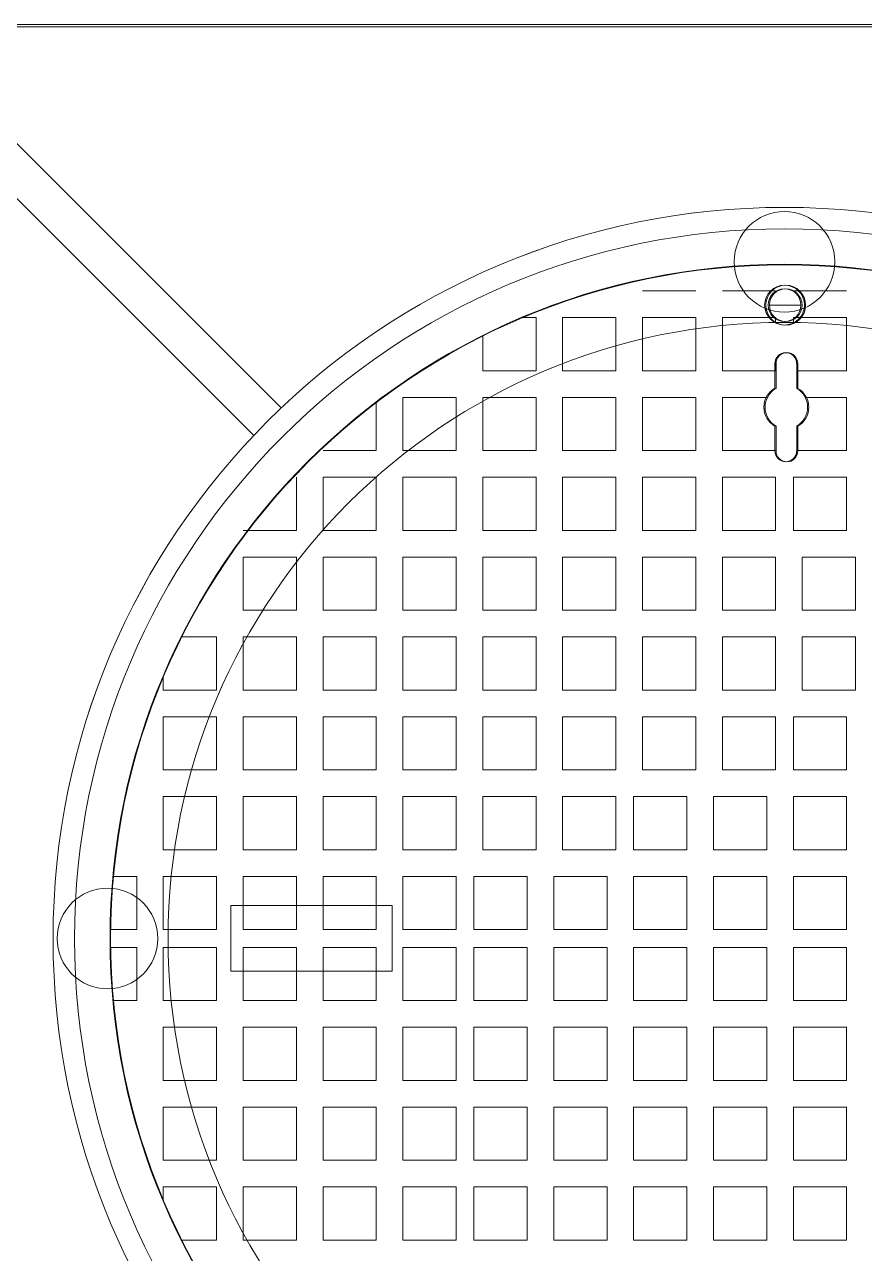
# Model space of a CAD drawing. Header units: millimetres. Extents: x -24439 to 198341, y -52871 to 149926.
# Drawn here: x 95417 to 95876, y 15565 to 16237 of the extents above; entities that cross this region are included whole.
import ezdxf

# ---------------------------------------------------------------- set-up
doc = ezdxf.new("R2010")
doc.units = ezdxf.units.MM
doc.layers.add('G-IMPT', color=8, linetype='Continuous', lineweight=9)
doc.layers.add('M-EQPM', color=50, linetype='Continuous', lineweight=9)

# ---------------------------------------------------------------- blocks, each defined once
blk = doc.blocks.new('TKTC_NAP THAM BE XLNT_260130 - TKTC_XREF_260130_NAP THAM BE XLNT_dwg_TTT-HOOD ACCESS - TTT-HOOD ACCESS-1904605-MB BỂ XLNT 2 HẦM 1-3399785-TKCS_MB ĐỊNH VỊ CAO ĐỘ THIẾT KẾ')
at = {"layer": 'G-IMPT'}
for p, q in [((43.81, 358.9), (13.81, 358.9)), ((16.21, 350.87), (0.08, 350.87))]:
    blk.add_line(p, q, dxfattribs=at)
at = {"layer": 'G-IMPT', "flags": 128}
for points in [[(-26.19, 358.9), (3.81, 358.9), (-26.19, 358.9), (3.81, 358.9)], [(58.81, 358.9), (88.81, 358.9)], [(0.74, 350.91), (16.87, 350.91)], [(43.81, 313.9), (43.81, 343.9), (13.81, 343.9), (13.81, 340.85), (13.81, 343.9), (43.81, 343.9)], [(88.81, 313.9), (58.81, 313.9), (58.81, 343.9), (88.81, 343.9), (88.81, 313.9), (58.81, 313.9), (58.81, 343.9), (88.81, 343.9), (88.81, 313.9), (58.81, 313.9), (58.81, 343.9), (88.81, 343.9), (88.81, 313.9), (58.81, 313.9), (58.81, 343.9), (88.81, 343.9)], [(133.81, 313.9), (133.81, 343.9), (103.81, 343.9), (103.81, 313.9), (133.81, 313.9), (133.81, 343.9), (103.81, 343.9), (103.81, 313.9), (133.81, 313.9), (103.81, 313.9), (103.81, 343.9), (133.81, 343.9), (133.81, 313.9), (103.81, 313.9), (103.81, 343.9), (133.81, 343.9)], [(156.79, 343.9), (148.81, 343.9), (148.81, 313.9), (178.81, 313.9), (178.81, 333.75), (178.81, 313.9), (148.81, 313.9), (148.81, 343.9), (156.79, 343.9), (148.81, 343.9), (148.81, 313.9), (178.81, 313.9), (178.81, 333.75), (178.81, 313.9), (148.81, 313.9), (148.81, 343.9)], [(13.81, 320.34), (13.81, 313.9), (43.81, 313.9), (13.81, 313.9)], [(-2.86, 298.9), (-26.19, 298.9), (-26.19, 268.9), (1.97, 268.9), (-26.19, 268.9), (-26.19, 298.9)], [(88.81, 268.9), (88.81, 298.9), (58.81, 298.9), (58.81, 268.9), (88.81, 268.9), (88.81, 298.9), (58.81, 298.9), (58.81, 268.9), (88.81, 268.9), (58.81, 268.9), (58.81, 298.9), (88.81, 298.9), (88.81, 268.9), (58.81, 268.9), (58.81, 298.9), (88.81, 298.9), (88.81, 268.9), (58.81, 268.9), (58.81, 298.9), (88.81, 298.9)], [(133.81, 268.9), (133.81, 298.9), (103.81, 298.9), (103.81, 268.9), (133.81, 268.9), (133.81, 298.9), (103.81, 298.9), (103.81, 268.9), (133.81, 268.9), (133.81, 298.9), (103.81, 298.9), (103.81, 268.9), (133.81, 268.9), (103.81, 268.9), (103.81, 298.9), (133.81, 298.9), (133.81, 268.9), (103.81, 268.9), (103.81, 298.9), (133.81, 298.9), (133.81, 268.9), (103.81, 268.9), (103.81, 298.9), (133.81, 298.9)], [(178.81, 268.9), (178.81, 298.9), (148.81, 298.9), (148.81, 268.9), (178.81, 268.9), (178.81, 298.9), (148.81, 298.9), (148.81, 268.9), (178.81, 268.9), (178.81, 298.9), (148.81, 298.9), (148.81, 268.9), (178.81, 268.9), (148.81, 268.9), (148.81, 298.9), (178.81, 298.9), (178.81, 268.9), (148.81, 268.9), (148.81, 298.9), (178.81, 298.9), (178.81, 268.9), (148.81, 268.9), (148.81, 298.9), (178.81, 298.9)], [(223.81, 268.9), (223.81, 298.9), (193.81, 298.9), (193.81, 268.9), (223.81, 268.9), (223.81, 298.9), (193.81, 298.9), (193.81, 268.9), (223.81, 268.9), (223.81, 298.9), (193.81, 298.9), (193.81, 268.9), (223.81, 268.9), (193.81, 268.9), (193.81, 298.9), (223.81, 298.9)], [(3.81, 223.9), (-26.19, 223.9), (-26.19, 253.9), (3.81, 253.9), (3.81, 223.9), (-26.19, 223.9), (-26.19, 253.9), (3.81, 253.9), (3.81, 223.9), (-26.19, 223.9), (-26.19, 253.9), (3.81, 253.9)], [(43.81, 223.9), (13.81, 223.9), (13.81, 253.9), (43.81, 253.9)], [(88.81, 223.9), (58.81, 223.9), (58.81, 253.9), (88.81, 253.9), (88.81, 223.9), (58.81, 223.9), (58.81, 253.9), (88.81, 253.9), (88.81, 223.9), (58.81, 223.9), (58.81, 253.9), (88.81, 253.9)], [(133.81, 223.9), (103.81, 223.9), (103.81, 253.9), (133.81, 253.9), (133.81, 223.9), (103.81, 223.9), (103.81, 253.9), (133.81, 253.9), (133.81, 223.9), (103.81, 223.9), (103.81, 253.9), (133.81, 253.9), (133.81, 223.9), (103.81, 223.9), (103.81, 253.9), (133.81, 253.9)], [(178.81, 223.9), (148.81, 223.9), (148.81, 253.9), (178.81, 253.9), (178.81, 223.9), (148.81, 223.9), (148.81, 253.9), (178.81, 253.9), (178.81, 223.9), (148.81, 223.9), (148.81, 253.9), (178.81, 253.9), (178.81, 223.9), (148.81, 223.9), (148.81, 253.9), (178.81, 253.9)], [(223.81, 223.9), (193.81, 223.9), (193.81, 253.9), (223.81, 253.9), (223.81, 223.9), (193.81, 223.9), (193.81, 253.9), (223.81, 253.9), (223.81, 223.9), (193.81, 223.9), (193.81, 253.9), (223.81, 253.9)], [(268.81, 223.9), (238.81, 223.9), (238.81, 253.9), (268.81, 253.9), (268.81, 223.9), (238.81, 223.9), (238.81, 253.9), (268.81, 253.9)], [(283.81, 253.9), (283.81, 223.9), (313.81, 223.9), (283.81, 223.9), (283.81, 253.9), (283.81, 223.9), (313.81, 223.9), (283.81, 223.9)], [(-1.19, 178.9), (-31.19, 178.9), (-31.19, 208.9), (-1.19, 208.9), (-1.19, 178.9), (-31.19, 178.9), (-31.19, 208.9), (-1.19, 208.9), (-1.19, 178.9), (-31.19, 178.9), (-31.19, 208.9), (-1.19, 208.9), (-1.19, 178.9), (-31.19, 178.9), (-31.19, 208.9), (-1.19, 208.9)], [(43.81, 178.9), (43.81, 208.9), (13.81, 208.9), (13.81, 178.9), (43.81, 178.9), (43.81, 208.9), (13.81, 208.9), (13.81, 178.9), (43.81, 178.9), (43.81, 208.9), (13.81, 208.9), (13.81, 178.9), (43.81, 178.9), (43.81, 208.9), (13.81, 208.9), (13.81, 178.9), (43.81, 178.9), (43.81, 208.9), (13.81, 208.9), (13.81, 178.9), (43.81, 178.9), (43.81, 208.9), (13.81, 208.9), (13.81, 178.9), (43.81, 178.9), (13.81, 178.9), (13.81, 208.9), (43.81, 208.9), (43.81, 178.9), (13.81, 178.9), (13.81, 208.9), (43.81, 208.9)], [(88.81, 178.9), (58.81, 178.9), (58.81, 208.9), (88.81, 208.9), (88.81, 178.9), (58.81, 178.9), (58.81, 208.9), (88.81, 208.9), (88.81, 178.9), (58.81, 178.9), (58.81, 208.9), (88.81, 208.9), (88.81, 178.9), (58.81, 178.9), (58.81, 208.9), (88.81, 208.9)], [(133.81, 178.9), (133.81, 208.9), (103.81, 208.9), (103.81, 178.9), (133.81, 178.9), (133.81, 208.9), (103.81, 208.9), (103.81, 178.9), (133.81, 178.9), (133.81, 208.9), (103.81, 208.9), (103.81, 178.9), (133.81, 178.9), (133.81, 208.9), (103.81, 208.9), (103.81, 178.9), (133.81, 178.9), (133.81, 208.9), (103.81, 208.9), (103.81, 178.9), (133.81, 178.9), (133.81, 208.9), (103.81, 208.9), (103.81, 178.9), (133.81, 178.9), (103.81, 178.9), (103.81, 208.9), (133.81, 208.9), (133.81, 178.9), (103.81, 178.9), (103.81, 208.9), (133.81, 208.9)], [(178.81, 178.9), (148.81, 178.9), (148.81, 208.9), (178.81, 208.9), (178.81, 178.9), (148.81, 178.9), (148.81, 208.9), (178.81, 208.9), (178.81, 178.9), (148.81, 178.9), (148.81, 208.9), (178.81, 208.9), (178.81, 178.9), (148.81, 178.9), (148.81, 208.9), (178.81, 208.9)], [(223.81, 178.9), (223.81, 208.9), (193.81, 208.9), (193.81, 178.9), (223.81, 178.9), (223.81, 208.9), (193.81, 208.9), (193.81, 178.9), (223.81, 178.9), (223.81, 208.9), (193.81, 208.9), (193.81, 178.9), (223.81, 178.9), (223.81, 208.9), (193.81, 208.9), (193.81, 178.9), (223.81, 178.9), (223.81, 208.9), (193.81, 208.9), (193.81, 178.9), (223.81, 178.9), (223.81, 208.9), (193.81, 208.9), (193.81, 178.9), (223.81, 178.9), (193.81, 178.9), (193.81, 208.9), (223.81, 208.9), (223.81, 178.9), (193.81, 178.9), (193.81, 208.9), (223.81, 208.9)], [(268.81, 178.9), (238.81, 178.9), (238.81, 208.9), (268.81, 208.9), (268.81, 178.9), (238.81, 178.9), (238.81, 208.9), (268.81, 208.9), (268.81, 178.9), (238.81, 178.9), (238.81, 208.9), (268.81, 208.9), (268.81, 178.9), (238.81, 178.9), (238.81, 208.9), (268.81, 208.9)], [(313.81, 178.9), (313.81, 208.9), (283.81, 208.9), (283.81, 178.9), (313.81, 178.9), (313.81, 208.9), (283.81, 208.9), (283.81, 178.9), (313.81, 178.9), (313.81, 208.9), (283.81, 208.9), (283.81, 178.9), (313.81, 178.9), (313.81, 208.9), (283.81, 208.9), (283.81, 178.9), (313.81, 178.9), (313.81, 208.9), (283.81, 208.9), (283.81, 178.9), (313.81, 178.9), (283.81, 178.9), (283.81, 208.9), (313.81, 208.9)], [(-1.19, 133.9), (-31.19, 133.9), (-31.19, 163.9), (-1.19, 163.9), (-1.19, 133.9), (-31.19, 133.9), (-31.19, 163.9), (-1.19, 163.9)], [(43.81, 133.9), (13.81, 133.9), (13.81, 163.9), (43.81, 163.9), (43.81, 133.9), (13.81, 133.9), (13.81, 163.9), (43.81, 163.9), (43.81, 133.9), (13.81, 133.9), (13.81, 163.9), (43.81, 163.9), (43.81, 133.9), (13.81, 133.9), (13.81, 163.9), (43.81, 163.9), (43.81, 133.9), (13.81, 133.9), (13.81, 163.9), (43.81, 163.9), (43.81, 133.9), (13.81, 133.9), (13.81, 163.9), (43.81, 163.9), (43.81, 133.9), (13.81, 133.9), (13.81, 163.9), (43.81, 163.9), (43.81, 133.9), (13.81, 133.9), (13.81, 163.9), (43.81, 163.9)], [(88.81, 133.9), (58.81, 133.9), (58.81, 163.9), (88.81, 163.9), (88.81, 133.9), (58.81, 133.9), (58.81, 163.9), (88.81, 163.9)], [(133.81, 133.9), (103.81, 133.9), (103.81, 163.9), (133.81, 163.9), (133.81, 133.9), (103.81, 133.9), (103.81, 163.9), (133.81, 163.9), (133.81, 133.9), (103.81, 133.9), (103.81, 163.9), (133.81, 163.9), (133.81, 133.9), (103.81, 133.9), (103.81, 163.9), (133.81, 163.9), (133.81, 133.9), (103.81, 133.9), (103.81, 163.9), (133.81, 163.9), (133.81, 133.9), (103.81, 133.9), (103.81, 163.9), (133.81, 163.9), (133.81, 133.9), (103.81, 133.9), (103.81, 163.9), (133.81, 163.9), (133.81, 133.9), (103.81, 133.9), (103.81, 163.9), (133.81, 163.9)], [(178.81, 133.9), (148.81, 133.9), (148.81, 163.9), (178.81, 163.9), (178.81, 133.9), (148.81, 133.9), (148.81, 163.9), (178.81, 163.9)], [(223.81, 133.9), (193.81, 133.9), (193.81, 163.9), (223.81, 163.9), (223.81, 133.9), (193.81, 133.9), (193.81, 163.9), (223.81, 163.9), (223.81, 133.9), (193.81, 133.9), (193.81, 163.9), (223.81, 163.9), (223.81, 133.9), (193.81, 133.9), (193.81, 163.9), (223.81, 163.9), (223.81, 133.9), (193.81, 133.9), (193.81, 163.9), (223.81, 163.9), (223.81, 133.9), (193.81, 133.9), (193.81, 163.9), (223.81, 163.9), (223.81, 133.9), (193.81, 133.9), (193.81, 163.9), (223.81, 163.9), (223.81, 133.9), (193.81, 133.9), (193.81, 163.9), (223.81, 163.9)], [(268.81, 133.9), (238.81, 133.9), (238.81, 163.9), (268.81, 163.9), (268.81, 133.9), (238.81, 133.9), (238.81, 163.9), (268.81, 163.9)], [(313.81, 133.9), (313.81, 163.9), (283.81, 163.9), (283.81, 133.9), (313.81, 133.9), (313.81, 163.9), (283.81, 163.9), (283.81, 133.9), (313.81, 133.9), (283.81, 133.9), (283.81, 163.9), (313.81, 163.9), (313.81, 133.9), (283.81, 133.9), (283.81, 163.9), (313.81, 163.9)], [(348.66, 163.9), (328.81, 163.9), (328.81, 133.9), (358.81, 133.9), (358.81, 141.89), (358.81, 133.9), (328.81, 133.9), (328.81, 163.9), (348.66, 163.9), (328.81, 163.9), (328.81, 133.9), (358.81, 133.9), (358.81, 141.89), (358.81, 133.9), (328.81, 133.9), (328.81, 163.9)], [(3.81, 88.9), (3.81, 118.9), (-26.19, 118.9), (-26.19, 88.9), (3.81, 88.9), (-26.19, 88.9), (-26.19, 118.9), (3.81, 118.9)], [(43.81, 88.9), (13.81, 88.9), (13.81, 118.9), (43.81, 118.9)], [(88.81, 88.9), (58.81, 88.9), (58.81, 118.9), (88.81, 118.9), (88.81, 88.9), (58.81, 88.9), (58.81, 118.9), (88.81, 118.9), (88.81, 88.9), (58.81, 88.9), (58.81, 118.9), (88.81, 118.9)], [(133.81, 88.9), (133.81, 118.9), (103.81, 118.9), (103.81, 88.9), (133.81, 88.9), (133.81, 118.9), (103.81, 118.9), (103.81, 88.9), (133.81, 88.9), (133.81, 118.9), (103.81, 118.9), (103.81, 88.9), (133.81, 88.9), (103.81, 88.9), (103.81, 118.9), (133.81, 118.9)], [(178.81, 88.9), (178.81, 118.9), (148.81, 118.9), (148.81, 88.9), (178.81, 88.9), (178.81, 118.9), (148.81, 118.9), (148.81, 88.9), (178.81, 88.9), (178.81, 118.9), (148.81, 118.9), (148.81, 88.9), (178.81, 88.9), (148.81, 88.9), (148.81, 118.9), (178.81, 118.9)], [(223.81, 88.9), (223.81, 118.9), (193.81, 118.9), (193.81, 88.9), (223.81, 88.9), (223.81, 118.9), (193.81, 118.9), (193.81, 88.9), (223.81, 88.9), (193.81, 88.9), (193.81, 118.9), (223.81, 118.9)], [(268.81, 88.9), (268.81, 118.9), (238.81, 118.9), (238.81, 88.9), (268.81, 88.9), (268.81, 118.9), (238.81, 118.9), (238.81, 88.9), (268.81, 88.9), (268.81, 118.9), (238.81, 118.9), (238.81, 88.9), (268.81, 88.9), (238.81, 88.9), (238.81, 118.9), (268.81, 118.9)], [(313.81, 88.9), (313.81, 118.9), (283.81, 118.9), (283.81, 88.9), (313.81, 88.9), (313.81, 118.9), (283.81, 118.9), (283.81, 88.9), (313.81, 88.9), (313.81, 118.9), (283.81, 118.9), (283.81, 88.9), (313.81, 88.9), (313.81, 118.9), (283.81, 118.9), (283.81, 88.9), (313.81, 88.9), (313.81, 118.9), (283.81, 118.9), (283.81, 88.9), (313.81, 88.9), (283.81, 88.9), (283.81, 118.9), (313.81, 118.9)], [(358.81, 88.9), (358.81, 118.9), (328.81, 118.9), (328.81, 88.9), (358.81, 88.9), (328.81, 88.9), (328.81, 118.9), (358.81, 118.9), (358.81, 88.9), (328.81, 88.9), (328.81, 118.9), (358.81, 118.9), (358.81, 88.9), (328.81, 88.9), (328.81, 118.9), (358.81, 118.9), (358.81, 88.9), (328.81, 88.9), (328.81, 118.9), (358.81, 118.9), (358.81, 88.9), (328.81, 88.9), (328.81, 118.9), (358.81, 118.9)], [(3.81, 43.9), (3.81, 73.9), (-26.19, 73.9), (-26.19, 43.9), (3.81, 43.9), (3.81, 73.9), (-26.19, 73.9), (-26.19, 43.9), (3.81, 43.9), (3.81, 73.9), (-26.19, 73.9), (-26.19, 43.9), (3.81, 43.9), (-26.19, 43.9), (-26.19, 73.9), (3.81, 73.9)], [(48.81, 43.9), (48.81, 73.9), (18.81, 73.9), (18.81, 43.9), (48.81, 43.9), (48.81, 73.9), (18.81, 73.9), (18.81, 43.9), (48.81, 43.9), (48.81, 73.9), (18.81, 73.9), (18.81, 43.9), (48.81, 43.9), (18.81, 43.9), (18.81, 73.9), (48.81, 73.9)], [(93.81, 43.9), (93.81, 73.9), (63.81, 73.9), (63.81, 43.9), (93.81, 43.9), (93.81, 73.9), (63.81, 73.9), (63.81, 43.9), (93.81, 43.9), (93.81, 73.9), (63.81, 73.9), (63.81, 43.9), (93.81, 43.9), (63.81, 43.9), (63.81, 73.9), (93.81, 73.9)], [(133.81, 43.9), (133.81, 73.9), (103.81, 73.9), (103.81, 43.9), (133.81, 43.9), (133.81, 73.9), (103.81, 73.9), (103.81, 43.9), (133.81, 43.9), (103.81, 43.9), (103.81, 73.9), (133.81, 73.9), (133.81, 43.9), (103.81, 43.9), (103.81, 73.9), (133.81, 73.9)], [(178.81, 43.9), (148.81, 43.9), (148.81, 73.9), (178.81, 73.9), (178.81, 43.9), (148.81, 43.9), (148.81, 73.9), (178.81, 73.9), (178.81, 43.9), (148.81, 43.9), (148.81, 73.9), (178.81, 73.9), (178.81, 43.9), (148.81, 43.9), (148.81, 73.9), (178.81, 73.9)], [(223.81, 43.9), (193.81, 43.9), (193.81, 73.9), (223.81, 73.9), (223.81, 43.9), (193.81, 43.9), (193.81, 73.9), (223.81, 73.9)], [(268.81, 43.9), (238.81, 43.9), (238.81, 73.9), (268.81, 73.9), (268.81, 43.9), (238.81, 43.9), (238.81, 73.9), (268.81, 73.9)], [(313.81, 43.9), (313.81, 73.9), (283.81, 73.9), (283.81, 43.9), (313.81, 43.9), (313.81, 73.9), (283.81, 73.9), (283.81, 43.9), (313.81, 43.9), (283.81, 43.9), (283.81, 73.9), (313.81, 73.9), (313.81, 43.9), (283.81, 43.9), (283.81, 73.9), (313.81, 73.9)], [(358.81, 43.9), (358.81, 73.9), (328.81, 73.9), (328.81, 43.9), (358.81, 43.9), (358.81, 73.9), (328.81, 73.9), (328.81, 43.9), (358.81, 43.9), (358.81, 73.9), (328.81, 73.9), (328.81, 43.9), (358.81, 43.9), (328.81, 43.9), (328.81, 73.9), (358.81, 73.9)], [(3.81, -1.1), (-26.19, -1.1), (-26.19, 28.9), (3.81, 28.9), (3.81, -1.1), (-26.19, -1.1), (-26.19, 28.9), (3.81, 28.9)], [(48.81, -1.1), (18.81, -1.1), (18.81, 28.9), (48.81, 28.9), (48.81, -1.1), (18.81, -1.1), (18.81, 28.9), (48.81, 28.9)], [(93.81, -1.1), (63.81, -1.1), (63.81, 28.9), (93.81, 28.9), (93.81, -1.1), (63.81, -1.1), (63.81, 28.9), (93.81, 28.9)], [(138.81, -1.1), (108.81, -1.1), (108.81, 28.9), (138.81, 28.9), (138.81, -1.1), (108.81, -1.1), (108.81, 28.9), (138.81, 28.9)], [(183.81, -1.1), (153.81, -1.1), (153.81, 28.9), (183.81, 28.9), (183.81, -1.1), (153.81, -1.1), (153.81, 28.9), (183.81, 28.9)], [(223.81, -1.1), (223.81, 28.9), (193.81, 28.9), (193.81, -1.1), (223.81, -1.1), (223.81, 28.9), (193.81, 28.9), (193.81, -1.1), (223.81, -1.1), (193.81, -1.1), (193.81, 28.9), (223.81, 28.9), (223.81, -1.1), (193.81, -1.1), (193.81, 28.9), (223.81, 28.9)], [(268.81, -1.1), (238.81, -1.1), (238.81, 28.9), (268.81, 28.9), (268.81, -1.1), (238.81, -1.1), (238.81, 28.9), (268.81, 28.9), (268.81, -1.1), (238.81, -1.1), (238.81, 28.9), (268.81, 28.9)], [(313.81, -1.1), (283.81, -1.1), (283.81, 28.9), (313.81, 28.9), (313.81, -1.1), (283.81, -1.1), (283.81, 28.9), (313.81, 28.9), (313.81, -1.1), (283.81, -1.1), (283.81, 28.9), (313.81, 28.9), (313.81, -1.1), (283.81, -1.1), (283.81, 28.9), (313.81, 28.9)], [(358.81, -1.1), (328.81, -1.1), (328.81, 28.9), (358.81, 28.9), (358.81, -1.1), (328.81, -1.1), (328.81, 28.9), (358.81, 28.9), (358.81, -1.1), (328.81, -1.1), (328.81, 28.9), (358.81, 28.9), (358.81, -1.1), (328.81, -1.1), (328.81, 28.9), (358.81, 28.9)], [(387.19, 28.9), (373.81, 28.9), (373.81, -1.1), (388.78, -1.1), (373.81, -1.1), (373.81, 28.9), (387.19, 28.9), (373.81, 28.9), (373.81, -1.1), (388.78, -1.1), (373.81, -1.1), (373.81, 28.9)], [(3.81, -41.1), (-26.19, -41.1), (-26.19, -11.1), (3.81, -11.1), (3.81, -41.1), (-26.19, -41.1), (-26.19, -11.1), (3.81, -11.1), (3.81, -41.1), (-26.19, -41.1), (-26.19, -11.1), (3.81, -11.1), (3.81, -41.1), (-26.19, -41.1), (-26.19, -11.1), (3.81, -11.1), (3.81, -41.1), (-26.19, -41.1), (-26.19, -11.1), (3.81, -11.1), (3.81, -41.1), (-26.19, -41.1), (-26.19, -11.1), (3.81, -11.1), (3.81, -41.1), (-26.19, -41.1), (-26.19, -11.1), (3.81, -11.1), (3.81, -41.1), (-26.19, -41.1), (-26.19, -11.1), (3.81, -11.1), (3.81, -41.1), (-26.19, -41.1), (-26.19, -11.1), (3.81, -11.1), (3.81, -41.1), (-26.19, -41.1), (-26.19, -11.1), (3.81, -11.1), (3.81, -41.1), (-26.19, -41.1), (-26.19, -11.1), (3.81, -11.1)], [(48.81, -41.1), (18.81, -41.1), (18.81, -11.1), (48.81, -11.1), (48.81, -41.1), (18.81, -41.1), (18.81, -11.1), (48.81, -11.1), (48.81, -41.1), (18.81, -41.1), (18.81, -11.1), (48.81, -11.1), (48.81, -41.1), (18.81, -41.1), (18.81, -11.1), (48.81, -11.1), (48.81, -41.1), (18.81, -41.1), (18.81, -11.1), (48.81, -11.1), (48.81, -41.1), (18.81, -41.1), (18.81, -11.1), (48.81, -11.1), (48.81, -41.1), (18.81, -41.1), (18.81, -11.1), (48.81, -11.1), (48.81, -41.1), (18.81, -41.1), (18.81, -11.1), (48.81, -11.1), (48.81, -41.1), (18.81, -41.1), (18.81, -11.1), (48.81, -11.1), (48.81, -41.1), (18.81, -41.1), (18.81, -11.1), (48.81, -11.1), (48.81, -41.1), (18.81, -41.1), (18.81, -11.1), (48.81, -11.1)], [(93.81, -41.1), (63.81, -41.1), (63.81, -11.1), (93.81, -11.1), (93.81, -41.1), (63.81, -41.1), (63.81, -11.1), (93.81, -11.1), (93.81, -41.1), (63.81, -41.1), (63.81, -11.1), (93.81, -11.1), (93.81, -41.1), (63.81, -41.1), (63.81, -11.1), (93.81, -11.1), (93.81, -41.1), (63.81, -41.1), (63.81, -11.1), (93.81, -11.1), (93.81, -41.1), (63.81, -41.1), (63.81, -11.1), (93.81, -11.1), (93.81, -41.1), (63.81, -41.1), (63.81, -11.1), (93.81, -11.1), (93.81, -41.1), (63.81, -41.1), (63.81, -11.1), (93.81, -11.1), (93.81, -41.1), (63.81, -41.1), (63.81, -11.1), (93.81, -11.1), (93.81, -41.1), (63.81, -41.1), (63.81, -11.1), (93.81, -11.1), (93.81, -41.1), (63.81, -41.1), (63.81, -11.1), (93.81, -11.1)], [(138.81, -41.1), (108.81, -41.1), (108.81, -11.1), (138.81, -11.1), (138.81, -41.1), (108.81, -41.1), (108.81, -11.1), (138.81, -11.1), (138.81, -41.1), (108.81, -41.1), (108.81, -11.1), (138.81, -11.1), (138.81, -41.1), (108.81, -41.1), (108.81, -11.1), (138.81, -11.1), (138.81, -41.1), (108.81, -41.1), (108.81, -11.1), (138.81, -11.1), (138.81, -41.1), (108.81, -41.1), (108.81, -11.1), (138.81, -11.1), (138.81, -41.1), (108.81, -41.1), (108.81, -11.1), (138.81, -11.1), (138.81, -41.1), (108.81, -41.1), (108.81, -11.1), (138.81, -11.1), (138.81, -41.1), (108.81, -41.1), (108.81, -11.1), (138.81, -11.1), (138.81, -41.1), (108.81, -41.1), (108.81, -11.1), (138.81, -11.1), (138.81, -41.1), (108.81, -41.1), (108.81, -11.1), (138.81, -11.1)], [(183.81, -41.1), (153.81, -41.1), (153.81, -11.1), (183.81, -11.1), (183.81, -41.1), (153.81, -41.1), (153.81, -11.1), (183.81, -11.1), (183.81, -41.1), (153.81, -41.1), (153.81, -11.1), (183.81, -11.1), (183.81, -41.1), (153.81, -41.1), (153.81, -11.1), (183.81, -11.1), (183.81, -41.1), (153.81, -41.1), (153.81, -11.1), (183.81, -11.1), (183.81, -41.1), (153.81, -41.1), (153.81, -11.1), (183.81, -11.1), (183.81, -41.1), (153.81, -41.1), (153.81, -11.1), (183.81, -11.1), (183.81, -41.1), (153.81, -41.1), (153.81, -11.1), (183.81, -11.1), (183.81, -41.1), (153.81, -41.1), (153.81, -11.1), (183.81, -11.1), (183.81, -41.1), (153.81, -41.1), (153.81, -11.1), (183.81, -11.1), (183.81, -41.1), (153.81, -41.1), (153.81, -11.1), (183.81, -11.1)], [(223.81, -41.1), (193.81, -41.1), (193.81, -11.1), (223.81, -11.1)], [(268.81, -41.1), (238.81, -41.1), (238.81, -11.1), (268.81, -11.1), (268.81, -41.1), (238.81, -41.1), (238.81, -11.1), (268.81, -11.1)], [(313.81, -41.1), (313.81, -11.1), (283.81, -11.1), (283.81, -41.1), (313.81, -41.1), (313.81, -11.1), (283.81, -11.1), (283.81, -41.1), (313.81, -41.1), (313.81, -11.1), (283.81, -11.1), (283.81, -41.1), (313.81, -41.1), (283.81, -41.1), (283.81, -11.1), (313.81, -11.1)], [(358.81, -41.1), (358.81, -11.1), (328.81, -11.1), (328.81, -41.1), (358.81, -41.1), (358.81, -11.1), (328.81, -11.1), (328.81, -41.1), (358.81, -41.1), (358.81, -11.1), (328.81, -11.1), (328.81, -41.1), (358.81, -41.1), (328.81, -41.1), (328.81, -11.1), (358.81, -11.1)], [(388.78, -11.1), (373.81, -11.1), (373.81, -41.1), (387.19, -41.1), (373.81, -41.1), (373.81, -11.1), (388.78, -11.1), (373.81, -11.1), (373.81, -41.1), (387.19, -41.1), (373.81, -41.1), (373.81, -11.1)], [(3.81, -86.1), (3.81, -56.1), (-26.19, -56.1), (-26.19, -86.1), (3.81, -86.1), (3.81, -56.1), (-26.19, -56.1), (-26.19, -86.1), (3.81, -86.1), (3.81, -56.1), (-26.19, -56.1), (-26.19, -86.1), (3.81, -86.1), (3.81, -56.1), (-26.19, -56.1), (-26.19, -86.1), (3.81, -86.1), (-26.19, -86.1), (-26.19, -56.1), (3.81, -56.1), (3.81, -86.1), (-26.19, -86.1), (-26.19, -56.1), (3.81, -56.1), (3.81, -86.1), (-26.19, -86.1), (-26.19, -56.1), (3.81, -56.1), (3.81, -86.1), (-26.19, -86.1), (-26.19, -56.1), (3.81, -56.1)], [(48.81, -86.1), (48.81, -56.1), (18.81, -56.1), (18.81, -86.1), (48.81, -86.1), (48.81, -56.1), (18.81, -56.1), (18.81, -86.1), (48.81, -86.1), (48.81, -56.1), (18.81, -56.1), (18.81, -86.1), (48.81, -86.1), (48.81, -56.1), (18.81, -56.1), (18.81, -86.1), (48.81, -86.1), (18.81, -86.1), (18.81, -56.1), (48.81, -56.1), (48.81, -86.1), (18.81, -86.1), (18.81, -56.1), (48.81, -56.1), (48.81, -86.1), (18.81, -86.1), (18.81, -56.1), (48.81, -56.1), (48.81, -86.1), (18.81, -86.1), (18.81, -56.1), (48.81, -56.1)], [(93.81, -86.1), (93.81, -56.1), (63.81, -56.1), (63.81, -86.1), (93.81, -86.1), (93.81, -56.1), (63.81, -56.1), (63.81, -86.1), (93.81, -86.1), (93.81, -56.1), (63.81, -56.1), (63.81, -86.1), (93.81, -86.1), (93.81, -56.1), (63.81, -56.1), (63.81, -86.1), (93.81, -86.1), (63.81, -86.1), (63.81, -56.1), (93.81, -56.1), (93.81, -86.1), (63.81, -86.1), (63.81, -56.1), (93.81, -56.1), (93.81, -86.1), (63.81, -86.1), (63.81, -56.1), (93.81, -56.1), (93.81, -86.1), (63.81, -86.1), (63.81, -56.1), (93.81, -56.1)], [(138.81, -86.1), (138.81, -56.1), (108.81, -56.1), (108.81, -86.1), (138.81, -86.1), (138.81, -56.1), (108.81, -56.1), (108.81, -86.1), (138.81, -86.1), (138.81, -56.1), (108.81, -56.1), (108.81, -86.1), (138.81, -86.1), (138.81, -56.1), (108.81, -56.1), (108.81, -86.1), (138.81, -86.1), (108.81, -86.1), (108.81, -56.1), (138.81, -56.1), (138.81, -86.1), (108.81, -86.1), (108.81, -56.1), (138.81, -56.1), (138.81, -86.1), (108.81, -86.1), (108.81, -56.1), (138.81, -56.1), (138.81, -86.1), (108.81, -86.1), (108.81, -56.1), (138.81, -56.1)], [(183.81, -86.1), (183.81, -56.1), (153.81, -56.1), (153.81, -86.1), (183.81, -86.1), (183.81, -56.1), (153.81, -56.1), (153.81, -86.1), (183.81, -86.1), (183.81, -56.1), (153.81, -56.1), (153.81, -86.1), (183.81, -86.1), (183.81, -56.1), (153.81, -56.1), (153.81, -86.1), (183.81, -86.1), (153.81, -86.1), (153.81, -56.1), (183.81, -56.1), (183.81, -86.1), (153.81, -86.1), (153.81, -56.1), (183.81, -56.1), (183.81, -86.1), (153.81, -86.1), (153.81, -56.1), (183.81, -56.1), (183.81, -86.1), (153.81, -86.1), (153.81, -56.1), (183.81, -56.1)], [(223.81, -86.1), (193.81, -86.1), (193.81, -56.1), (223.81, -56.1), (223.81, -86.1), (193.81, -86.1), (193.81, -56.1), (223.81, -56.1), (223.81, -86.1), (193.81, -86.1), (223.81, -86.1), (193.81, -86.1)], [(268.81, -86.1), (238.81, -86.1), (238.81, -56.1), (268.81, -56.1), (268.81, -86.1), (238.81, -86.1), (238.81, -56.1), (268.81, -56.1), (268.81, -86.1), (238.81, -86.1), (238.81, -56.1), (268.81, -56.1)], [(313.81, -86.1), (313.81, -56.1), (283.81, -56.1), (283.81, -86.1), (313.81, -86.1), (313.81, -56.1), (283.81, -56.1), (283.81, -86.1), (313.81, -86.1), (313.81, -56.1), (283.81, -56.1), (283.81, -86.1), (313.81, -86.1), (313.81, -56.1), (283.81, -56.1), (283.81, -86.1), (313.81, -86.1), (283.81, -86.1), (283.81, -56.1), (313.81, -56.1)], [(358.81, -86.1), (328.81, -86.1), (328.81, -56.1), (358.81, -56.1), (358.81, -86.1), (328.81, -86.1), (328.81, -56.1), (358.81, -56.1), (358.81, -86.1), (328.81, -86.1), (328.81, -56.1), (358.81, -56.1), (358.81, -86.1), (328.81, -86.1), (328.81, -56.1), (358.81, -56.1), (358.81, -86.1), (328.81, -86.1), (328.81, -56.1), (358.81, -56.1), (358.81, -86.1), (328.81, -86.1), (328.81, -56.1), (358.81, -56.1)], [(3.81, -131.1), (3.81, -101.1), (-26.19, -101.1), (-26.19, -131.1), (3.81, -131.1), (3.81, -101.1), (-26.19, -101.1), (-26.19, -131.1), (3.81, -131.1), (3.81, -101.1), (-26.19, -101.1), (-26.19, -131.1), (3.81, -131.1), (3.81, -101.1), (-26.19, -101.1), (-26.19, -131.1), (3.81, -131.1), (3.81, -101.1), (-26.19, -101.1), (-26.19, -131.1), (3.81, -131.1), (3.81, -101.1), (-26.19, -101.1), (-26.19, -131.1), (3.81, -131.1), (3.81, -101.1), (-26.19, -101.1), (-26.19, -131.1), (3.81, -131.1), (-26.19, -131.1), (-26.19, -101.1), (3.81, -101.1)], [(48.81, -131.1), (48.81, -101.1), (18.81, -101.1), (18.81, -131.1), (48.81, -131.1), (48.81, -101.1), (18.81, -101.1), (18.81, -131.1), (48.81, -131.1), (48.81, -101.1), (18.81, -101.1), (18.81, -131.1), (48.81, -131.1), (48.81, -101.1), (18.81, -101.1), (18.81, -131.1), (48.81, -131.1), (48.81, -101.1), (18.81, -101.1), (18.81, -131.1), (48.81, -131.1), (48.81, -101.1), (18.81, -101.1), (18.81, -131.1), (48.81, -131.1), (48.81, -101.1), (18.81, -101.1), (18.81, -131.1), (48.81, -131.1), (18.81, -131.1), (18.81, -101.1), (48.81, -101.1)], [(93.81, -131.1), (63.81, -131.1), (63.81, -101.1), (93.81, -101.1), (93.81, -131.1), (63.81, -131.1), (63.81, -101.1), (93.81, -101.1), (93.81, -131.1), (63.81, -131.1), (63.81, -101.1), (93.81, -101.1), (93.81, -131.1), (63.81, -131.1), (63.81, -101.1), (93.81, -101.1), (93.81, -131.1), (63.81, -131.1), (63.81, -101.1), (93.81, -101.1), (93.81, -131.1), (63.81, -131.1), (63.81, -101.1), (93.81, -101.1), (93.81, -131.1), (63.81, -131.1), (63.81, -101.1), (93.81, -101.1), (93.81, -131.1), (63.81, -131.1), (63.81, -101.1), (93.81, -101.1)], [(138.81, -131.1), (138.81, -101.1), (108.81, -101.1), (108.81, -131.1), (138.81, -131.1), (138.81, -101.1), (108.81, -101.1), (108.81, -131.1), (138.81, -131.1), (138.81, -101.1), (108.81, -101.1), (108.81, -131.1), (138.81, -131.1), (138.81, -101.1), (108.81, -101.1), (108.81, -131.1), (138.81, -131.1), (138.81, -101.1), (108.81, -101.1), (108.81, -131.1), (138.81, -131.1), (138.81, -101.1), (108.81, -101.1), (108.81, -131.1), (138.81, -131.1), (138.81, -101.1), (108.81, -101.1), (108.81, -131.1), (138.81, -131.1), (108.81, -131.1), (108.81, -101.1), (138.81, -101.1)], [(183.81, -131.1), (183.81, -101.1), (153.81, -101.1), (153.81, -131.1), (183.81, -131.1), (183.81, -101.1), (153.81, -101.1), (153.81, -131.1), (183.81, -131.1), (183.81, -101.1), (153.81, -101.1), (153.81, -131.1), (183.81, -131.1), (183.81, -101.1), (153.81, -101.1), (153.81, -131.1), (183.81, -131.1), (183.81, -101.1), (153.81, -101.1), (153.81, -131.1), (183.81, -131.1), (183.81, -101.1), (153.81, -101.1), (153.81, -131.1), (183.81, -131.1), (183.81, -101.1), (153.81, -101.1), (153.81, -131.1), (183.81, -131.1), (153.81, -131.1), (153.81, -101.1), (183.81, -101.1)], [(223.81, -131.1), (193.81, -131.1), (193.81, -101.1), (223.81, -101.1), (223.81, -131.1), (193.81, -131.1), (193.81, -101.1), (223.81, -101.1), (223.81, -131.1), (193.81, -131.1), (193.81, -101.1), (223.81, -101.1), (223.81, -131.1), (193.81, -131.1), (193.81, -101.1), (223.81, -101.1), (223.81, -131.1), (193.81, -131.1), (193.81, -101.1), (223.81, -101.1), (223.81, -131.1), (193.81, -131.1), (193.81, -101.1), (223.81, -101.1), (223.81, -131.1), (193.81, -131.1), (193.81, -101.1), (223.81, -101.1), (223.81, -131.1), (193.81, -131.1), (193.81, -101.1), (223.81, -101.1)], [(268.81, -131.1), (268.81, -101.1), (238.81, -101.1), (238.81, -131.1), (268.81, -131.1), (268.81, -101.1), (238.81, -101.1), (238.81, -131.1), (268.81, -131.1), (268.81, -101.1), (238.81, -101.1), (238.81, -131.1), (268.81, -131.1), (268.81, -101.1), (238.81, -101.1), (238.81, -131.1), (268.81, -131.1), (268.81, -101.1), (238.81, -101.1), (238.81, -131.1), (268.81, -131.1), (268.81, -101.1), (238.81, -101.1), (238.81, -131.1), (268.81, -131.1), (268.81, -101.1), (238.81, -101.1), (238.81, -131.1), (268.81, -131.1), (238.81, -131.1), (238.81, -101.1), (268.81, -101.1)], [(313.81, -131.1), (313.81, -101.1), (283.81, -101.1), (283.81, -131.1), (313.81, -131.1), (283.81, -131.1), (283.81, -101.1), (313.81, -101.1), (313.81, -131.1), (283.81, -131.1), (283.81, -101.1), (313.81, -101.1)], [(358.81, -131.1), (358.81, -101.1), (328.81, -101.1), (328.81, -131.1), (358.81, -131.1), (328.81, -131.1), (328.81, -101.1), (358.81, -101.1), (358.81, -131.1), (328.81, -131.1), (328.81, -101.1), (358.81, -101.1), (358.81, -131.1), (328.81, -131.1), (328.81, -101.1), (358.81, -101.1)], [(3.81, -176.1), (-26.19, -176.1), (-26.19, -146.1), (3.81, -146.1), (3.81, -176.1), (-26.19, -176.1), (-26.19, -146.1), (3.81, -146.1), (3.81, -176.1), (-26.19, -176.1), (-26.19, -146.1), (3.81, -146.1), (3.81, -176.1), (-26.19, -176.1), (-26.19, -146.1), (3.81, -146.1), (3.81, -176.1), (-26.19, -176.1), (-26.19, -146.1), (3.81, -146.1), (3.81, -176.1), (-26.19, -176.1), (-26.19, -146.1), (3.81, -146.1), (3.81, -176.1), (-26.19, -176.1), (-26.19, -146.1), (3.81, -146.1), (3.81, -176.1), (-26.19, -176.1), (-26.19, -146.1), (3.81, -146.1), (3.81, -176.1), (-26.19, -176.1), (-26.19, -146.1), (3.81, -146.1)], [(48.81, -176.1), (18.81, -176.1), (18.81, -146.1), (48.81, -146.1), (48.81, -176.1), (18.81, -176.1), (18.81, -146.1), (48.81, -146.1), (48.81, -176.1), (18.81, -176.1), (18.81, -146.1), (48.81, -146.1), (48.81, -176.1), (18.81, -176.1), (18.81, -146.1), (48.81, -146.1), (48.81, -176.1), (18.81, -176.1), (18.81, -146.1), (48.81, -146.1), (48.81, -176.1), (18.81, -176.1), (18.81, -146.1), (48.81, -146.1), (48.81, -176.1), (18.81, -176.1), (18.81, -146.1), (48.81, -146.1), (48.81, -176.1), (18.81, -176.1), (18.81, -146.1), (48.81, -146.1), (48.81, -176.1), (18.81, -176.1), (18.81, -146.1), (48.81, -146.1)], [(93.81, -176.1), (93.81, -146.1), (63.81, -146.1), (63.81, -176.1), (93.81, -176.1), (93.81, -146.1), (63.81, -146.1), (63.81, -176.1), (93.81, -176.1), (93.81, -146.1), (63.81, -146.1), (63.81, -176.1), (93.81, -176.1), (93.81, -146.1), (63.81, -146.1), (63.81, -176.1), (93.81, -176.1), (93.81, -146.1), (63.81, -146.1), (63.81, -176.1), (93.81, -176.1), (93.81, -146.1), (63.81, -146.1), (63.81, -176.1), (93.81, -176.1), (93.81, -146.1), (63.81, -146.1), (63.81, -176.1), (93.81, -176.1), (63.81, -176.1), (63.81, -146.1), (93.81, -146.1), (93.81, -176.1), (63.81, -176.1), (63.81, -146.1), (93.81, -146.1)], [(138.81, -176.1), (108.81, -176.1), (108.81, -146.1), (138.81, -146.1), (138.81, -176.1), (108.81, -176.1), (108.81, -146.1), (138.81, -146.1), (138.81, -176.1), (108.81, -176.1), (108.81, -146.1), (138.81, -146.1), (138.81, -176.1), (108.81, -176.1), (108.81, -146.1), (138.81, -146.1), (138.81, -176.1), (108.81, -176.1), (108.81, -146.1), (138.81, -146.1), (138.81, -176.1), (108.81, -176.1), (108.81, -146.1), (138.81, -146.1), (138.81, -176.1), (108.81, -176.1), (108.81, -146.1), (138.81, -146.1), (138.81, -176.1), (108.81, -176.1), (108.81, -146.1), (138.81, -146.1), (138.81, -176.1), (108.81, -176.1), (108.81, -146.1), (138.81, -146.1)], [(183.81, -176.1), (153.81, -176.1), (153.81, -146.1), (183.81, -146.1), (183.81, -176.1), (153.81, -176.1), (153.81, -146.1), (183.81, -146.1), (183.81, -176.1), (153.81, -176.1), (153.81, -146.1), (183.81, -146.1), (183.81, -176.1), (153.81, -176.1), (153.81, -146.1), (183.81, -146.1), (183.81, -176.1), (153.81, -176.1), (153.81, -146.1), (183.81, -146.1), (183.81, -176.1), (153.81, -176.1), (153.81, -146.1), (183.81, -146.1), (183.81, -176.1), (153.81, -176.1), (153.81, -146.1), (183.81, -146.1), (183.81, -176.1), (153.81, -176.1), (153.81, -146.1), (183.81, -146.1), (183.81, -176.1), (153.81, -176.1), (153.81, -146.1), (183.81, -146.1)], [(223.81, -176.1), (223.81, -146.1), (193.81, -146.1), (193.81, -176.1), (223.81, -176.1), (223.81, -146.1), (193.81, -146.1), (193.81, -176.1), (223.81, -176.1), (193.81, -176.1), (193.81, -146.1), (223.81, -146.1), (223.81, -176.1), (193.81, -176.1), (193.81, -146.1), (223.81, -146.1), (223.81, -176.1), (193.81, -176.1), (193.81, -146.1), (223.81, -146.1), (223.81, -176.1), (193.81, -176.1), (193.81, -146.1), (223.81, -146.1), (223.81, -176.1), (193.81, -176.1), (193.81, -146.1), (223.81, -146.1), (223.81, -176.1), (193.81, -176.1), (193.81, -146.1), (223.81, -146.1), (223.81, -176.1), (193.81, -176.1), (193.81, -146.1), (223.81, -146.1), (223.81, -176.1), (193.81, -176.1), (193.81, -146.1), (223.81, -146.1), (223.81, -176.1), (193.81, -176.1), (193.81, -146.1), (223.81, -146.1), (223.81, -176.1), (193.81, -176.1), (193.81, -146.1), (223.81, -146.1)], [(268.81, -176.1), (238.81, -176.1), (238.81, -146.1), (268.81, -146.1), (268.81, -176.1), (238.81, -176.1), (238.81, -146.1), (268.81, -146.1), (268.81, -176.1), (238.81, -176.1), (238.81, -146.1), (268.81, -146.1), (268.81, -176.1), (238.81, -176.1), (238.81, -146.1), (268.81, -146.1), (268.81, -176.1), (238.81, -176.1), (238.81, -146.1), (268.81, -146.1), (268.81, -176.1), (238.81, -176.1), (238.81, -146.1), (268.81, -146.1), (268.81, -176.1), (238.81, -176.1), (238.81, -146.1), (268.81, -146.1), (268.81, -176.1), (238.81, -176.1), (238.81, -146.1), (268.81, -146.1), (268.81, -176.1), (238.81, -176.1), (238.81, -146.1), (268.81, -146.1), (268.81, -176.1), (238.81, -176.1), (238.81, -146.1), (268.81, -146.1)], [(313.81, -176.1), (283.81, -176.1), (283.81, -146.1), (313.81, -146.1), (313.81, -176.1), (283.81, -176.1), (283.81, -146.1), (313.81, -146.1), (313.81, -176.1), (283.81, -176.1), (283.81, -146.1), (313.81, -146.1), (313.81, -176.1), (283.81, -176.1), (283.81, -146.1), (313.81, -146.1)], [(358.81, -154.09), (358.81, -146.1), (328.81, -146.1), (328.81, -176.1), (348.66, -176.1), (328.81, -176.1), (328.81, -146.1), (358.81, -146.1), (358.81, -154.09), (358.81, -146.1), (328.81, -146.1), (328.81, -176.1), (348.66, -176.1), (328.81, -176.1), (328.81, -146.1), (358.81, -146.1)]]:
    blk.add_lwpolyline(points, close=True, dxfattribs=at)
for points in [[(1.97, 313.9), (-26.19, 313.9), (-26.19, 343.9), (3.81, 343.9), (3.81, 340.51), (3.81, 343.9), (-26.19, 343.9), (-26.19, 313.9), (1.97, 313.9), (-26.19, 313.9), (-26.19, 343.9), (3.81, 343.9), (3.81, 340.51)], [(3.81, 322.36), (3.81, 322.89), (3.81, 322.36), (3.81, 322.89)], [(1.31, 317.94), (1.31, 314.45), (1.31, 310.96), (1.31, 307.47), (1.31, 303.98)], [(1.97, 317.97), (1.97, 314.48), (1.97, 310.99), (1.97, 307.5), (1.97, 304.02)], [(1.97, 317.97), (1.97, 314.48), (1.97, 310.99), (1.97, 307.5), (1.97, 304.02)], [(13.61, 303.98), (13.61, 307.47), (13.61, 310.96), (13.61, 314.45), (13.61, 317.94)], [(14.28, 304.02), (14.28, 307.5), (14.28, 310.99), (14.28, 314.48), (14.28, 317.97)], [(14.28, 304.02), (14.28, 307.5), (14.28, 310.99), (14.28, 314.48), (14.28, 317.97)], [(18.43, 298.9), (43.81, 298.9), (43.81, 268.9), (13.81, 268.9), (43.81, 268.9), (43.81, 298.9), (18.43, 298.9), (43.81, 298.9), (43.81, 268.9), (13.81, 268.9)], [(268.81, 268.9), (238.81, 268.9), (238.81, 296.39)], [(1.31, 282.66), (1.31, 279.17), (1.31, 275.68), (1.31, 272.19), (1.31, 268.71)], [(1.97, 282.7), (1.97, 279.21), (1.97, 275.72), (1.97, 272.23), (1.97, 268.74)], [(1.97, 282.7), (1.97, 279.21), (1.97, 275.72), (1.97, 272.23), (1.97, 268.74)], [(13.61, 268.71), (13.61, 272.19), (13.61, 275.68), (13.61, 279.17), (13.61, 282.66)], [(14.28, 268.74), (14.28, 272.23), (14.28, 275.72), (14.28, 279.21), (14.28, 282.7)], [(14.28, 268.74), (14.28, 272.23), (14.28, 275.72), (14.28, 279.21), (14.28, 282.7)]]:
    blk.add_lwpolyline(points, dxfattribs=at)
at = {"layer": 'G-IMPT'}
for centre, radius in [((8.83, -6.08), 412.07), ((8.81, -6.1), 400), ((8.81, -6.1), 380), ((8.14, 350.87), 11.23), ((8.81, 350.91), 11.23), ((8.81, 350.91), 11.23)]:
    blk.add_circle(centre, radius, dxfattribs=at)
for centre, radius, start, end in [((8.14, 350.87), 9.23, 360, 180), ((8.14, 350.87), 9.23, 0, 180), ((8.81, 350.91), 9.23, 360, 180), ((8.81, 350.91), 9.23, 0, 180), ((8.81, 350.91), 9.23, 360, 180), ((8.81, 350.91), 9.23, 0, 180), ((8.14, 350.87), 9.23, 180, 360), ((8.14, 350.87), 9.23, 180, 360), ((8.81, 350.91), 9.23, 180, 360), ((8.81, 350.91), 9.23, 180, 360), ((8.81, 350.91), 9.23, 180, 360), ((8.81, 350.91), 9.23, 180, 360), ((7.46, 317.94), 6.15, 90, 180), ((8.13, 317.97), 6.15, 90, 180), ((8.13, 317.97), 6.15, 90, 180), ((7.46, 317.94), 6.15, 0, 90), ((8.13, 317.97), 6.15, 0, 90), ((8.13, 317.97), 6.15, 0, 90), ((7.46, 293.32), 12.31, 120, 240), ((8.13, 293.36), 12.31, 120, 240), ((8.13, 293.36), 12.31, 120, 240), ((7.46, 293.32), 12.31, 300, 60), ((8.13, 293.36), 12.31, 300, 60), ((8.13, 293.36), 12.31, 300, 60), ((7.46, 268.71), 6.15, 180, 270), ((8.13, 268.74), 6.15, 180, 270), ((8.13, 268.74), 6.15, 180, 270), ((7.46, 268.71), 6.15, 270, 0), ((8.13, 268.74), 6.15, 270, 0), ((8.13, 268.74), 6.15, 270, 0)]:
    blk.add_arc(centre, radius, start, end, dxfattribs=at)
blk = doc.blocks.new('TKTC_NAP THAM BE XLNT_260130 - TKTC_XREF_260130_NAP THAM BE XLNT_dwg_NAP THAM-3399787-TKCS_MB ĐỊNH VỊ CAO ĐỘ THIẾT KẾ')
at = {"layer": 'G-IMPT'}
for p, q in [((585367.77, -154748.88), (585576.32, -154540.33)), ((585591.41, -154555.43), (585382.87, -154763.97))]:
    blk.add_line(p, q, dxfattribs=at)
at = {"layer": 'G-IMPT', "flags": 128}
for points in [[(584592.58, -155539.17), (585592.58, -155539.17), (585592.58, -154539.17), (584592.58, -154539.17)], [(585591.41, -154540.33), (584593.74, -154540.33), (584593.74, -155538), (585591.41, -155538)], [(585307.18, -155021.19), (585395.39, -155021.19), (585395.39, -155057.14), (585307.18, -155057.14)]]:
    blk.add_lwpolyline(points, close=True, dxfattribs=at)
at = {"layer": 'G-IMPT'}
for centre, radius in [((585092.58, -155039.17), 400), ((585092.58, -154668.94), 27.53), ((585092.58, -155039.17), 368.54), ((585092.58, -155039.17), 337.08), ((585462.8, -155039.17), 27.53)]:
    blk.add_circle(centre, radius, dxfattribs=at)
at = {"xscale": 0.9707134767847465, "yscale": 0.9707134767847465, "zscale": 0.9707134767847465}
blk.add_blockref('TKTC_NAP THAM BE XLNT_260130 - TKTC_XREF_260130_NAP THAM BE XLNT_dwg_TTT-HOOD ACCESS - TTT-HOOD ACCESS-1904605-MB BỂ XLNT 2 HẦM 1-3399785-TKCS_MB ĐỊNH VỊ CAO ĐỘ THIẾT KẾ', (585084, -155033.27), dxfattribs=at)
blk = doc.blocks.new('TKTC_NAP THAM BE XLNT_260130 - TKTC_XREF_260130_NAP THAM BE XLNT_dwg-3399784-TKCS_MB ĐỊNH VỊ CAO ĐỘ THIẾT KẾ')
at = {"extrusion": (0, 0, -1), "zscale": -1}
blk.add_blockref('TKTC_NAP THAM BE XLNT_260130 - TKTC_XREF_260130_NAP THAM BE XLNT_dwg_NAP THAM-3399787-TKCS_MB ĐỊNH VỊ CAO ĐỘ THIẾT KẾ', (-678170.31, 169927.39), dxfattribs=at)
blk = doc.blocks.new('TKTC_NAP THAM BE XLNT_260130 - NẮP THĂM BỂ XLNT-2335565-TKCS_MB ĐỊNH VỊ CAO ĐỘ THIẾT KẾ')
blk.add_blockref('TKTC_NAP THAM BE XLNT_260130 - TKTC_XREF_260130_NAP THAM BE XLNT_dwg-3399784-TKCS_MB ĐỊNH VỊ CAO ĐỘ THIẾT KẾ', (-83427.56, -14087.94))

msp = doc.modelspace()

# ---------------------------------------------------------------- block references
at = {"layer": 'M-EQPM'}
msp.add_blockref('TKTC_NAP THAM BE XLNT_260130 - NẮP THĂM BỂ XLNT-2335565-TKCS_MB ĐỊNH VỊ CAO ĐỘ THIẾT KẾ', (86182.56, 14936.64), dxfattribs=at)

doc.saveas('drawing.dxf')
